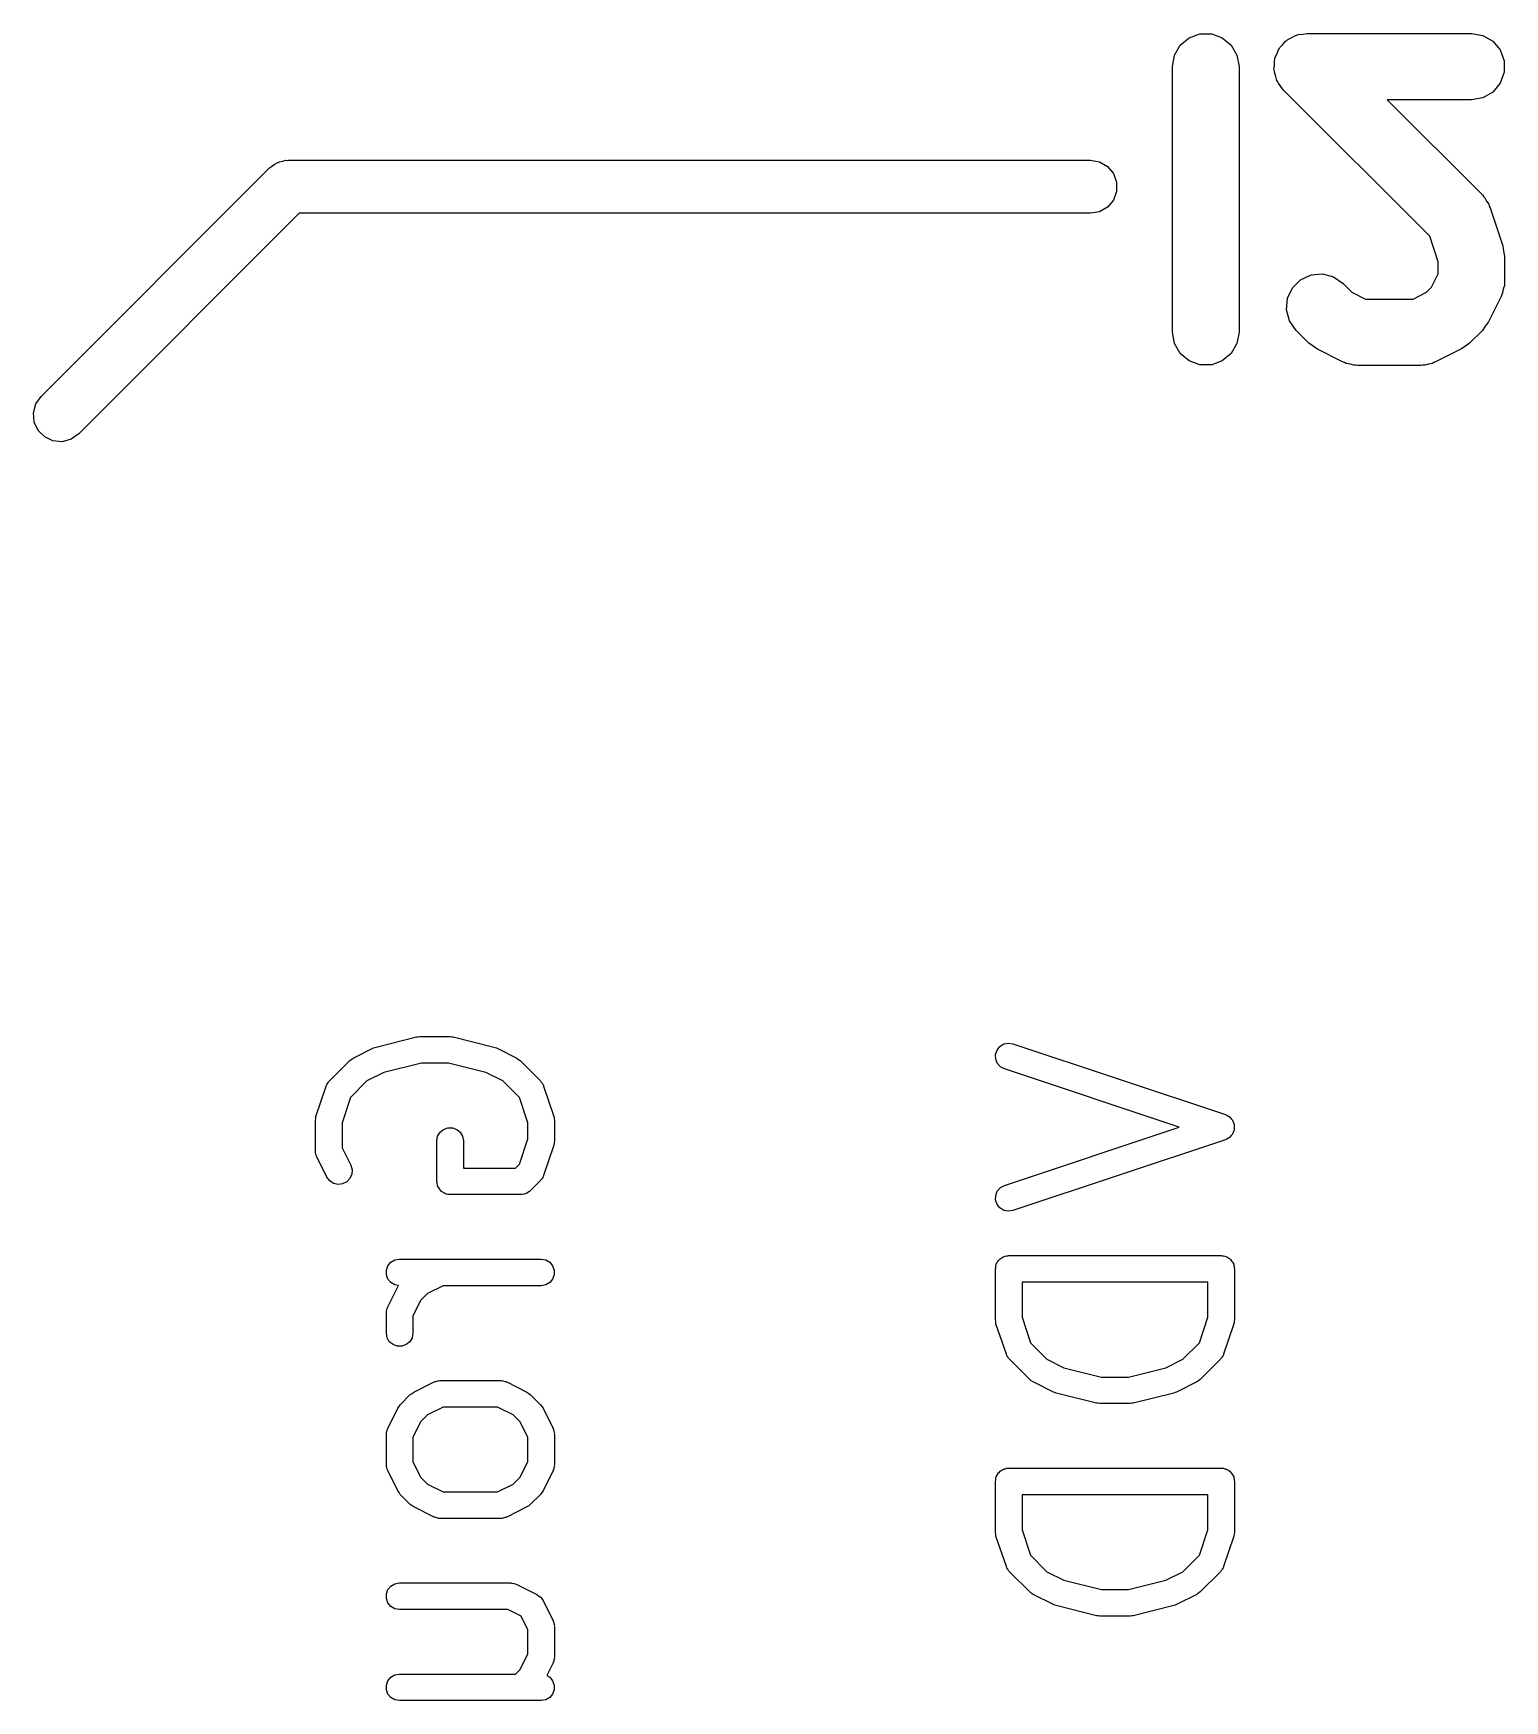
# Model space of a CAD drawing. Extents: x 91.3 to 189.8, y -113.5 to -60.4.
# Drawn here: x 127.52 to 133.06, y -66.69 to -60.41 of the extents above; entities that cross this region are included whole.
import ezdxf

# ---------------------------------------------------------------- set-up
doc = ezdxf.new("R2010")
doc.units = 0
doc.header["$MEASUREMENT"] = 0
doc.layers.add('BLACK', color=7, linetype='CONTINUOUS')

msp = doc.modelspace()

# ---------------------------------------------------------------- linework, layer by layer
at = {"layer": 'Black'}
for p, q in [((131.838, -60.4573), (131.871, -60.4294)), ((131.871, -60.4294), (131.912, -60.4145)), ((131.912, -60.4145), (131.956, -60.4145)), ((131.956, -60.4145), (131.996, -60.4294)), ((131.996, -60.4294), (132.03, -60.4573)), ((132.239, -60.4391), (132.243, -60.4352)), ((132.243, -60.4352), (132.258, -60.4283)), ((132.258, -60.4283), (132.272, -60.4202)), ((132.272, -60.4202), (132.277, -60.4192)), ((132.277, -60.4192), (132.282, -60.4169)), ((132.282, -60.4169), (132.299, -60.4155)), ((132.299, -60.4155), (132.315, -60.4126)), ((132.315, -60.4126), (132.934, -60.4126)), ((132.934, -60.4126), (132.977, -60.4202)), ((132.977, -60.4202), (133.014, -60.4419)), ((131.809, -60.5376), (131.816, -60.4949)), ((131.816, -60.4949), (131.838, -60.4573)), ((132.03, -60.4573), (132.051, -60.4949)), ((132.051, -60.4949), (132.059, -60.5376)), ((132.194, -60.5053), (132.201, -60.4905)), ((132.201, -60.4905), (132.207, -60.4751)), ((132.207, -60.4751), (132.21, -60.4709)), ((132.21, -60.4709), (132.212, -60.4659)), ((132.212, -60.4659), (132.224, -60.4544)), ((132.224, -60.4544), (132.234, -60.4419)), ((132.234, -60.4419), (132.239, -60.4391)), ((133.014, -60.4419), (133.042, -60.4751)), ((133.042, -60.4751), (133.057, -60.5159)), ((131.809, -61.5376), (131.809, -60.5376)), ((132.059, -60.5376), (132.059, -61.5376)), ((132.19, -60.5485), (132.192, -60.5322)), ((132.192, -60.5538), (132.19, -60.5485)), ((132.192, -60.5159), (132.194, -60.5107)), ((132.192, -60.5322), (132.192, -60.5159)), ((132.192, -60.5593), (132.192, -60.5538)), ((132.197, -60.5747), (132.192, -60.5593)), ((132.194, -60.5107), (132.194, -60.5053)), ((133.057, -60.5593), (133.042, -60.6001)), ((133.057, -60.5159), (133.057, -60.5593)), ((132.201, -60.5904), (132.197, -60.5747)), ((132.205, -60.595), (132.201, -60.5904)), ((132.207, -60.6001), (132.205, -60.595)), ((132.217, -60.6126), (132.207, -60.6001)), ((132.226, -60.626), (132.217, -60.6126)), ((132.777, -61.1766), (132.226, -60.626)), ((133.042, -60.6001), (133.014, -60.6334)), ((132.934, -60.6626), (132.617, -60.6626)), ((132.617, -60.6626), (132.975, -61.0207)), ((132.977, -60.6551), (132.934, -60.6626)), ((133.014, -60.6334), (132.977, -60.6551)), ((127.549, -61.7793), (128.409, -60.9193)), ((128.409, -60.9193), (128.413, -60.9168)), ((128.413, -60.9168), (128.416, -60.9134)), ((128.416, -60.9134), (128.427, -60.9069)), ((128.427, -60.9069), (128.438, -60.8994)), ((128.438, -60.8994), (128.442, -60.8982)), ((128.442, -60.8982), (128.446, -60.896)), ((128.446, -60.896), (128.459, -60.8938)), ((128.459, -60.8938), (128.471, -60.8904)), ((128.471, -60.8904), (128.476, -60.8908)), ((128.476, -60.8908), (128.48, -60.89)), ((128.48, -60.89), (131.5, -60.89)), ((131.5, -60.89), (131.534, -60.896)), ((131.534, -60.896), (131.564, -60.9134)), ((131.564, -60.9134), (131.587, -60.94)), ((131.587, -60.94), (131.598, -60.9726)), ((131.598, -60.9726), (131.598, -61.0074)), ((131.587, -61.04), (131.564, -61.0666)), ((131.598, -61.0074), (131.587, -61.04)), ((132.975, -61.0207), (132.979, -61.0266)), ((132.979, -61.0266), (132.984, -61.0313)), ((132.984, -61.0313), (132.991, -61.0442)), ((132.991, -61.0442), (132.999, -61.0562)), ((132.999, -61.0562), (133.001, -61.0632)), ((133.001, -61.0632), (133.005, -61.0695)), ((128.521, -61.09), (127.691, -61.9207)), ((131.5, -61.09), (128.521, -61.09)), ((131.534, -61.084), (131.5, -61.09)), ((131.564, -61.0666), (131.534, -61.084)), ((133.005, -61.0695), (133.052, -61.2124)), ((132.809, -61.2722), (132.777, -61.1766)), ((133.052, -61.2124), (133.055, -61.2322)), ((133.055, -61.2322), (133.059, -61.2519)), ((133.059, -61.2519), (133.059, -61.3471)), ((132.809, -61.3176), (132.809, -61.2722)), ((132.242, -61.41), (132.26, -61.3707)), ((132.26, -61.3707), (132.291, -61.34)), ((132.291, -61.34), (132.33, -61.3216)), ((132.33, -61.3216), (132.373, -61.3179)), ((132.373, -61.3179), (132.415, -61.3291)), ((132.415, -61.3291), (132.451, -61.354)), ((132.451, -61.354), (132.484, -61.3873)), ((132.765, -61.3873), (132.783, -61.3683)), ((132.783, -61.3683), (132.809, -61.3176)), ((133.054, -61.3755), (133.051, -61.3899)), ((133.058, -61.3614), (133.054, -61.3755)), ((133.059, -61.3471), (133.058, -61.3542)), ((133.058, -61.3542), (133.058, -61.3614)), ((132.238, -61.4533), (132.242, -61.41)), ((132.484, -61.3873), (132.535, -61.4126)), ((132.535, -61.4126), (132.714, -61.4126)), ((132.714, -61.4126), (132.765, -61.3873)), ((133.046, -61.403), (132.998, -61.4983)), ((133.048, -61.3961), (133.046, -61.403)), ((133.051, -61.3899), (133.048, -61.3961)), ((132.249, -61.4952), (132.238, -61.4533)), ((132.274, -61.5308), (132.249, -61.4952)), ((132.998, -61.4983), (132.986, -61.5144)), ((131.816, -61.5804), (131.809, -61.5376)), ((132.059, -61.5376), (132.051, -61.5804)), ((132.322, -61.5784), (132.274, -61.5308)), ((132.975, -61.5308), (132.927, -61.5784)), ((132.986, -61.5144), (132.975, -61.5308)), ((131.838, -61.618), (131.816, -61.5804)), ((131.871, -61.6459), (131.838, -61.618)), ((132.03, -61.618), (131.996, -61.6459)), ((132.051, -61.5804), (132.03, -61.618)), ((132.338, -61.5899), (132.322, -61.5784)), ((132.354, -61.6018), (132.338, -61.5899)), ((132.449, -61.6494), (132.354, -61.6018)), ((132.894, -61.6018), (132.799, -61.6494)), ((132.911, -61.5899), (132.894, -61.6018)), ((132.927, -61.5784), (132.911, -61.5899)), ((131.912, -61.6607), (131.871, -61.6459)), ((131.956, -61.6607), (131.912, -61.6607)), ((131.996, -61.6459), (131.956, -61.6607)), ((132.456, -61.6515), (132.449, -61.6494)), ((132.462, -61.6551), (132.456, -61.6515)), ((132.477, -61.6576), (132.462, -61.6551)), ((132.491, -61.6618), (132.477, -61.6576)), ((132.498, -61.6614), (132.491, -61.6618)), ((132.505, -61.6626), (132.498, -61.6614)), ((132.743, -61.6626), (132.505, -61.6626)), ((132.75, -61.6614), (132.743, -61.6626)), ((132.758, -61.6618), (132.75, -61.6614)), ((132.772, -61.6576), (132.758, -61.6618)), ((132.786, -61.6551), (132.772, -61.6576)), ((132.792, -61.6515), (132.786, -61.6551)), ((132.799, -61.6494), (132.792, -61.6515)), ((127.52, -61.8413), (127.529, -61.8077)), ((127.529, -61.8077), (127.549, -61.7793)), ((127.523, -61.8759), (127.52, -61.8413)), ((127.538, -61.9074), (127.523, -61.8759)), ((127.563, -61.9319), (127.538, -61.9074)), ((127.594, -61.9466), (127.563, -61.9319)), ((127.662, -61.9406), (127.629, -61.9496)), ((127.691, -61.9207), (127.662, -61.9406)), ((127.629, -61.9496), (127.594, -61.9466)), ((128.81, -64.2282), (128.963, -64.1901)), ((128.963, -64.1901), (128.969, -64.1896)), ((128.969, -64.1896), (128.975, -64.1886)), ((128.975, -64.1886), (129.089, -64.1886)), ((129.089, -64.1886), (129.095, -64.1896)), ((129.095, -64.1896), (129.101, -64.1901)), ((129.101, -64.1901), (129.254, -64.2282)), ((128.724, -64.27), (128.8, -64.2319)), ((128.8, -64.2319), (128.805, -64.2304)), ((128.805, -64.2304), (128.81, -64.2282)), ((129.254, -64.2282), (129.259, -64.2304)), ((129.259, -64.2304), (129.264, -64.2319)), ((129.264, -64.2319), (129.34, -64.27)), ((131.142, -64.256), (131.148, -64.2395)), ((131.143, -64.2734), (131.142, -64.256)), ((131.148, -64.2395), (131.159, -64.2259)), ((131.159, -64.2259), (131.174, -64.2168)), ((131.174, -64.2168), (131.191, -64.2134)), ((131.191, -64.2134), (131.208, -64.2159)), ((131.208, -64.2159), (132.008, -64.4826)), ((128.635, -64.3556), (128.711, -64.2794)), ((128.711, -64.2794), (128.717, -64.2748)), ((128.717, -64.2748), (128.724, -64.27)), ((128.84, -64.3238), (128.776, -64.3559)), ((128.981, -64.2886), (128.84, -64.3238)), ((129.083, -64.2886), (128.981, -64.2886)), ((129.224, -64.3238), (129.083, -64.2886)), ((129.288, -64.3559), (129.224, -64.3238)), ((129.34, -64.27), (129.346, -64.2748)), ((129.346, -64.2748), (129.353, -64.2794)), ((129.353, -64.2794), (129.429, -64.3556)), ((131.149, -64.2895), (131.143, -64.2734)), ((131.161, -64.3025), (131.149, -64.2895)), ((131.176, -64.3108), (131.161, -64.3025)), ((131.834, -64.53), (131.176, -64.3108)), ((128.584, -64.4894), (128.623, -64.3751)), ((128.623, -64.3751), (128.624, -64.3726)), ((128.624, -64.3726), (128.625, -64.3698)), ((128.625, -64.3698), (128.628, -64.365)), ((128.628, -64.365), (128.631, -64.3599)), ((128.631, -64.3599), (128.633, -64.358)), ((128.633, -64.358), (128.635, -64.3556)), ((128.776, -64.3559), (128.714, -64.418)), ((129.35, -64.418), (129.288, -64.3559)), ((129.429, -64.3556), (129.431, -64.358)), ((129.431, -64.358), (129.433, -64.3599)), ((129.433, -64.3599), (129.436, -64.365)), ((129.436, -64.365), (129.439, -64.3698)), ((129.439, -64.3698), (129.44, -64.3726)), ((129.44, -64.3726), (129.441, -64.3751)), ((129.441, -64.3751), (129.479, -64.4894)), ((128.714, -64.418), (128.682, -64.5134)), ((129.382, -64.5134), (129.35, -64.418)), ((128.582, -64.5052), (128.583, -64.4973)), ((128.582, -64.6195), (128.582, -64.5052)), ((128.583, -64.4973), (128.584, -64.4894)), ((128.682, -64.5134), (128.682, -64.6077)), ((129.382, -64.5733), (129.382, -64.5134)), ((129.479, -64.4894), (129.481, -64.4973)), ((129.481, -64.4973), (129.482, -64.5052)), ((129.482, -64.5052), (129.482, -64.5814)), ((132.008, -64.4826), (132.009, -64.4832)), ((132.009, -64.4832), (132.01, -64.4835)), ((132.01, -64.4835), (132.017, -64.4873)), ((132.017, -64.4873), (132.023, -64.4908)), ((132.023, -64.4908), (132.024, -64.4919)), ((132.024, -64.4919), (132.025, -64.4926)), ((132.025, -64.4926), (132.03, -64.4983)), ((132.03, -64.4983), (132.035, -64.5038)), ((132.035, -64.5038), (132.035, -64.5051)), ((132.035, -64.5051), (132.036, -64.5062)), ((132.036, -64.5062), (132.038, -64.5132)), ((132.038, -64.5132), (132.041, -64.52)), ((129.039, -64.5814), (129.042, -64.5643)), ((129.042, -64.5643), (129.051, -64.5493)), ((129.051, -64.5493), (129.064, -64.5381)), ((129.064, -64.5381), (129.08, -64.5322)), ((129.08, -64.5322), (129.098, -64.5322)), ((129.098, -64.5322), (129.114, -64.5381)), ((129.114, -64.5381), (129.127, -64.5493)), ((129.127, -64.5493), (129.136, -64.5643)), ((129.136, -64.5643), (129.139, -64.5814)), ((129.35, -64.6687), (129.382, -64.5733)), ((131.176, -64.7492), (131.834, -64.53)), ((132.008, -64.5774), (131.208, -64.8441)), ((132.009, -64.5768), (132.008, -64.5774)), ((132.01, -64.5765), (132.009, -64.5768)), ((132.017, -64.5727), (132.01, -64.5765)), ((132.023, -64.5692), (132.017, -64.5727)), ((132.024, -64.5681), (132.023, -64.5692)), ((132.025, -64.5674), (132.024, -64.5681)), ((132.03, -64.5617), (132.025, -64.5674)), ((132.035, -64.5562), (132.03, -64.5617)), ((132.036, -64.5538), (132.035, -64.5549)), ((132.035, -64.5549), (132.035, -64.5562)), ((132.038, -64.5468), (132.036, -64.5538)), ((132.041, -64.54), (132.038, -64.5468)), ((132.041, -64.52), (132.041, -64.5214)), ((132.041, -64.5214), (132.041, -64.5227)), ((132.041, -64.5227), (132.041, -64.53)), ((132.041, -64.53), (132.041, -64.5373)), ((132.041, -64.5373), (132.041, -64.5386)), ((132.041, -64.5386), (132.041, -64.54)), ((128.582, -64.6224), (128.582, -64.6195)), ((128.582, -64.6252), (128.582, -64.6224)), ((128.584, -64.6308), (128.582, -64.6252)), ((128.585, -64.6366), (128.584, -64.6308)), ((128.586, -64.6391), (128.585, -64.6366)), ((128.587, -64.6419), (128.586, -64.6391)), ((128.625, -64.7181), (128.587, -64.6419)), ((128.682, -64.6077), (128.715, -64.6734)), ((129.039, -64.7338), (129.039, -64.5814)), ((129.139, -64.5814), (129.139, -64.6838)), ((129.479, -64.5972), (129.441, -64.7115)), ((129.481, -64.5893), (129.479, -64.5972)), ((129.482, -64.5814), (129.481, -64.5893)), ((128.715, -64.6734), (128.72, -64.69)), ((128.72, -64.69), (128.719, -64.7073)), ((129.139, -64.6838), (129.335, -64.6838)), ((129.335, -64.6838), (129.35, -64.6687)), ((128.636, -64.732), (128.625, -64.7181)), ((128.65, -64.7416), (128.636, -64.732)), ((128.667, -64.7456), (128.65, -64.7416)), ((128.684, -64.7436), (128.667, -64.7456)), ((128.7, -64.7359), (128.684, -64.7436)), ((128.712, -64.7233), (128.7, -64.7359)), ((128.719, -64.7073), (128.712, -64.7233)), ((129.04, -64.7381), (129.039, -64.7338)), ((129.04, -64.7425), (129.04, -64.7381)), ((129.041, -64.7466), (129.04, -64.7425)), ((129.042, -64.7509), (129.041, -64.7466)), ((129.044, -64.7547), (129.042, -64.7509)), ((129.046, -64.7588), (129.044, -64.7547)), ((129.049, -64.7622), (129.046, -64.7588)), ((129.051, -64.7659), (129.049, -64.7622)), ((129.054, -64.7688), (129.051, -64.7659)), ((129.429, -64.7311), (129.391, -64.7692)), ((129.431, -64.7287), (129.429, -64.7311)), ((129.433, -64.7268), (129.431, -64.7287)), ((129.436, -64.7216), (129.433, -64.7268)), ((129.439, -64.7168), (129.436, -64.7216)), ((129.44, -64.7141), (129.439, -64.7168)), ((129.441, -64.7115), (129.44, -64.7141)), ((131.149, -64.7705), (131.161, -64.7575)), ((131.161, -64.7575), (131.176, -64.7492)), ((129.057, -64.7721), (129.054, -64.7688)), ((129.061, -64.7743), (129.057, -64.7721)), ((129.064, -64.7771), (129.061, -64.7743)), ((129.068, -64.7786), (129.064, -64.7771)), ((129.072, -64.7808), (129.068, -64.7786)), ((129.076, -64.7816), (129.072, -64.7808)), ((129.08, -64.783), (129.076, -64.7816)), ((129.085, -64.783), (129.08, -64.783)), ((129.089, -64.7838), (129.085, -64.783)), ((129.356, -64.7838), (129.089, -64.7838)), ((129.358, -64.7834), (129.356, -64.7838)), ((129.36, -64.7836), (129.358, -64.7834)), ((129.366, -64.7819), (129.36, -64.7836)), ((129.373, -64.7808), (129.366, -64.7819)), ((129.375, -64.7797), (129.373, -64.7808)), ((129.377, -64.7791), (129.375, -64.7797)), ((129.382, -64.7754), (129.377, -64.7791)), ((129.388, -64.7721), (129.382, -64.7754)), ((129.389, -64.7704), (129.388, -64.7721)), ((129.391, -64.7692), (129.389, -64.7704)), ((131.142, -64.804), (131.143, -64.7866)), ((131.148, -64.8205), (131.142, -64.804)), ((131.143, -64.7866), (131.149, -64.7705)), ((131.159, -64.8341), (131.148, -64.8205)), ((131.174, -64.8432), (131.159, -64.8341)), ((131.191, -64.8466), (131.174, -64.8432)), ((131.208, -64.8441), (131.191, -64.8466)), ((131.167, -65.02), (131.171, -65.0185)), ((131.171, -65.0185), (131.175, -65.0163)), ((131.175, -65.0163), (131.179, -65.0156)), ((131.179, -65.0156), (131.183, -65.0141)), ((131.183, -65.0141), (131.188, -65.0141)), ((131.188, -65.0141), (131.192, -65.0133)), ((131.192, -65.0133), (131.992, -65.0133)), ((131.992, -65.0133), (131.996, -65.0141)), ((131.996, -65.0141), (132.001, -65.0141)), ((132.001, -65.0141), (132.005, -65.0156)), ((132.005, -65.0156), (132.009, -65.0163)), ((132.009, -65.0163), (132.013, -65.0185)), ((132.013, -65.0185), (132.017, -65.02)), ((128.849, -65.068), (128.855, -65.0517)), ((128.849, -65.0853), (128.849, -65.068)), ((128.855, -65.0517), (128.866, -65.0384)), ((128.866, -65.0384), (128.881, -65.0297)), ((128.881, -65.0297), (128.899, -65.0267)), ((128.899, -65.0267), (129.432, -65.0267)), ((129.432, -65.0267), (129.449, -65.0297)), ((129.449, -65.0297), (129.464, -65.0384)), ((129.464, -65.0384), (129.475, -65.0517)), ((129.475, -65.0517), (129.481, -65.068)), ((129.481, -65.068), (129.481, -65.0853)), ((131.142, -65.0633), (131.143, -65.059)), ((131.142, -65.2538), (131.142, -65.0633)), ((131.143, -65.0547), (131.144, -65.0505)), ((131.143, -65.059), (131.143, -65.0547)), ((131.144, -65.0505), (131.145, -65.0462)), ((131.145, -65.0462), (131.147, -65.0424)), ((131.147, -65.0424), (131.149, -65.0383)), ((131.149, -65.0383), (131.151, -65.035)), ((131.151, -65.035), (131.154, -65.0312)), ((131.154, -65.0312), (131.157, -65.0284)), ((131.157, -65.0284), (131.16, -65.025)), ((131.16, -65.025), (131.164, -65.0228)), ((131.164, -65.0228), (131.167, -65.02)), ((132.017, -65.02), (132.02, -65.0228)), ((132.02, -65.0228), (132.024, -65.025)), ((132.024, -65.025), (132.027, -65.0284)), ((132.027, -65.0284), (132.03, -65.0312)), ((132.03, -65.0312), (132.032, -65.035)), ((132.032, -65.035), (132.035, -65.0383)), ((132.035, -65.0383), (132.037, -65.0424)), ((132.037, -65.0424), (132.039, -65.0462)), ((132.039, -65.0462), (132.04, -65.0505)), ((132.04, -65.0505), (132.041, -65.0547)), ((132.041, -65.0547), (132.041, -65.059)), ((132.041, -65.059), (132.042, -65.0633)), ((132.042, -65.0633), (132.042, -65.2538)), ((128.855, -65.1017), (128.849, -65.0853)), ((128.854, -65.2067), (128.892, -65.1305)), ((128.866, -65.115), (128.855, -65.1017)), ((128.881, -65.1237), (128.866, -65.115)), ((128.895, -65.1261), (128.881, -65.1237)), ((128.892, -65.1305), (128.895, -65.1261)), ((129.063, -65.1267), (129.004, -65.1559)), ((129.432, -65.1267), (129.063, -65.1267)), ((129.449, -65.1237), (129.432, -65.1267)), ((129.464, -65.115), (129.449, -65.1237)), ((129.475, -65.1017), (129.464, -65.115)), ((129.481, -65.0853), (129.475, -65.1017)), ((131.242, -65.1133), (131.242, -65.2457)), ((131.942, -65.1133), (131.242, -65.1133)), ((131.942, -65.2457), (131.942, -65.1133)), ((128.853, -65.2094), (128.854, -65.2067)), ((128.978, -65.1825), (128.949, -65.2408)), ((129.004, -65.1559), (128.978, -65.1825)), ((128.849, -65.2233), (128.851, -65.2177)), ((128.849, -65.2262), (128.849, -65.2233)), ((128.849, -65.229), (128.849, -65.2262)), ((128.849, -65.3052), (128.849, -65.229)), ((128.851, -65.2177), (128.852, -65.2119)), ((128.852, -65.2119), (128.853, -65.2094)), ((128.949, -65.2408), (128.949, -65.3052)), ((131.143, -65.2617), (131.142, -65.2538)), ((131.144, -65.2696), (131.143, -65.2617)), ((131.183, -65.3839), (131.144, -65.2696)), ((131.242, -65.2457), (131.274, -65.3411)), ((131.91, -65.3411), (131.942, -65.2457)), ((132.039, -65.2696), (132.001, -65.3839)), ((132.041, -65.2617), (132.039, -65.2696)), ((132.042, -65.2538), (132.041, -65.2617)), ((128.852, -65.3223), (128.849, -65.3052)), ((128.86, -65.3374), (128.852, -65.3223)), ((128.946, -65.3223), (128.937, -65.3374)), ((128.949, -65.3052), (128.946, -65.3223)), ((128.874, -65.3485), (128.86, -65.3374)), ((128.89, -65.3545), (128.874, -65.3485)), ((128.907, -65.3545), (128.89, -65.3545)), ((128.924, -65.3485), (128.907, -65.3545)), ((128.937, -65.3374), (128.924, -65.3485)), ((131.184, -65.3864), (131.183, -65.3839)), ((131.185, -65.3892), (131.184, -65.3864)), ((131.188, -65.394), (131.185, -65.3892)), ((131.191, -65.3992), (131.188, -65.394)), ((131.274, -65.3411), (131.336, -65.4032)), ((131.848, -65.4032), (131.91, -65.3411)), ((131.996, -65.394), (131.993, -65.3992)), ((131.999, -65.3892), (131.996, -65.394)), ((132, -65.3864), (131.999, -65.3892)), ((132.001, -65.3839), (132, -65.3864)), ((131.193, -65.4011), (131.191, -65.3992)), ((131.195, -65.4034), (131.193, -65.4011)), ((131.271, -65.4796), (131.195, -65.4034)), ((131.336, -65.4032), (131.4, -65.4352)), ((131.4, -65.4352), (131.541, -65.4705)), ((131.643, -65.4705), (131.784, -65.4352)), ((131.784, -65.4352), (131.848, -65.4032)), ((131.989, -65.4035), (131.913, -65.4796)), ((131.991, -65.4011), (131.989, -65.4035)), ((131.993, -65.3992), (131.991, -65.4011)), ((128.952, -65.5272), (129.029, -65.4891)), ((129.029, -65.4891), (129.031, -65.4883)), ((129.031, -65.4883), (129.034, -65.4868)), ((129.034, -65.4868), (129.04, -65.4858)), ((129.04, -65.4858), (129.045, -65.4841)), ((129.045, -65.4841), (129.048, -65.4843)), ((129.048, -65.4843), (129.051, -65.4838)), ((129.051, -65.4838), (129.28, -65.4838)), ((129.28, -65.4838), (129.282, -65.4843)), ((129.282, -65.4843), (129.285, -65.4841)), ((129.285, -65.4841), (129.291, -65.4858)), ((129.291, -65.4858), (129.297, -65.4868)), ((129.297, -65.4868), (129.299, -65.4883)), ((129.299, -65.4883), (129.302, -65.4891)), ((129.302, -65.4891), (129.378, -65.5272)), ((131.277, -65.4842), (131.271, -65.4796)), ((131.284, -65.489), (131.277, -65.4842)), ((131.36, -65.5271), (131.284, -65.489)), ((131.541, -65.4705), (131.643, -65.4705)), ((131.9, -65.489), (131.824, -65.5271)), ((131.906, -65.4842), (131.9, -65.489)), ((131.913, -65.4796), (131.906, -65.4842)), ((128.892, -65.5876), (128.897, -65.5812)), ((128.897, -65.5812), (128.901, -65.5746)), ((128.901, -65.5746), (128.939, -65.5365)), ((128.939, -65.5365), (128.946, -65.532)), ((128.946, -65.532), (128.952, -65.5272)), ((129.063, -65.5838), (129.004, -65.613)), ((129.268, -65.5838), (129.063, -65.5838)), ((129.326, -65.613), (129.268, -65.5838)), ((129.378, -65.5272), (129.385, -65.5319)), ((129.385, -65.5319), (129.391, -65.5365)), ((129.391, -65.5365), (129.429, -65.5746)), ((129.429, -65.5746), (129.434, -65.5812)), ((129.434, -65.5812), (129.439, -65.5876)), ((131.365, -65.5287), (131.36, -65.5271)), ((131.37, -65.5309), (131.365, -65.5287)), ((131.523, -65.569), (131.37, -65.5309)), ((131.529, -65.5694), (131.523, -65.569)), ((131.535, -65.5705), (131.529, -65.5694)), ((131.649, -65.5705), (131.535, -65.5705)), ((131.655, -65.5694), (131.649, -65.5705)), ((131.661, -65.569), (131.655, -65.5694)), ((131.814, -65.5309), (131.661, -65.569)), ((131.819, -65.5287), (131.814, -65.5309)), ((131.824, -65.5271), (131.819, -65.5287)), ((128.854, -65.6638), (128.892, -65.5876)), ((128.978, -65.6396), (128.949, -65.698)), ((129.004, -65.613), (128.978, -65.6396)), ((129.353, -65.6396), (129.326, -65.613)), ((129.382, -65.698), (129.353, -65.6396)), ((129.439, -65.5876), (129.477, -65.6638)), ((128.849, -65.6805), (128.851, -65.6749)), ((128.849, -65.6833), (128.849, -65.6805)), ((128.849, -65.6862), (128.849, -65.6833)), ((128.849, -65.8005), (128.849, -65.6862)), ((128.851, -65.6749), (128.852, -65.6691)), ((128.852, -65.6691), (128.853, -65.6666)), ((128.853, -65.6666), (128.854, -65.6638)), ((128.949, -65.698), (128.949, -65.7887)), ((129.382, -65.7887), (129.382, -65.698)), ((129.477, -65.6638), (129.477, -65.6666)), ((129.477, -65.6666), (129.479, -65.6691)), ((129.479, -65.6691), (129.48, -65.6749)), ((129.48, -65.6749), (129.482, -65.6805)), ((129.482, -65.6805), (129.481, -65.6834)), ((129.481, -65.6834), (129.482, -65.6862)), ((129.482, -65.6862), (129.482, -65.8005)), ((128.849, -65.8033), (128.849, -65.8005)), ((128.849, -65.8062), (128.849, -65.8033)), ((128.851, -65.8118), (128.849, -65.8062)), ((128.852, -65.8176), (128.851, -65.8118)), ((128.853, -65.8201), (128.852, -65.8176)), ((128.854, -65.8228), (128.853, -65.8201)), ((128.892, -65.899), (128.854, -65.8228)), ((128.949, -65.7887), (128.978, -65.847)), ((129.353, -65.847), (129.382, -65.7887)), ((129.477, -65.8228), (129.439, -65.899)), ((129.479, -65.8176), (129.477, -65.8201)), ((129.477, -65.8201), (129.477, -65.8228)), ((129.48, -65.8118), (129.479, -65.8176)), ((129.482, -65.8062), (129.48, -65.8118)), ((129.482, -65.8005), (129.481, -65.8033)), ((129.481, -65.8033), (129.482, -65.8062)), ((131.149, -65.8383), (131.151, -65.835)), ((131.151, -65.835), (131.154, -65.8312)), ((131.154, -65.8312), (131.157, -65.8284)), ((131.157, -65.8284), (131.16, -65.825)), ((131.16, -65.825), (131.164, -65.8228)), ((131.164, -65.8228), (131.167, -65.82)), ((131.167, -65.82), (131.171, -65.8185)), ((131.171, -65.8185), (131.175, -65.8163)), ((131.175, -65.8163), (131.179, -65.8156)), ((131.179, -65.8156), (131.183, -65.8141)), ((131.183, -65.8141), (131.188, -65.8141)), ((131.188, -65.8141), (131.192, -65.8133)), ((131.192, -65.8133), (131.992, -65.8133)), ((131.992, -65.8133), (131.996, -65.8141)), ((131.996, -65.8141), (132.001, -65.8141)), ((132.001, -65.8141), (132.005, -65.8156)), ((132.005, -65.8156), (132.009, -65.8163)), ((132.009, -65.8163), (132.013, -65.8185)), ((132.013, -65.8185), (132.017, -65.82)), ((132.017, -65.82), (132.02, -65.8228)), ((132.02, -65.8228), (132.024, -65.825)), ((132.024, -65.825), (132.027, -65.8284)), ((132.027, -65.8284), (132.03, -65.8312)), ((132.03, -65.8312), (132.032, -65.835)), ((132.032, -65.835), (132.035, -65.8383)), ((128.978, -65.847), (129.004, -65.8737)), ((129.004, -65.8737), (129.063, -65.9029)), ((129.268, -65.9029), (129.326, -65.8737)), ((129.326, -65.8737), (129.353, -65.847)), ((131.142, -65.8633), (131.143, -65.859)), ((131.142, -66.0538), (131.142, -65.8633)), ((131.143, -65.8547), (131.144, -65.8505)), ((131.143, -65.859), (131.143, -65.8547)), ((131.144, -65.8505), (131.145, -65.8462)), ((131.145, -65.8462), (131.147, -65.8424)), ((131.147, -65.8424), (131.149, -65.8383)), ((132.035, -65.8383), (132.037, -65.8424)), ((132.037, -65.8424), (132.039, -65.8462)), ((132.039, -65.8462), (132.04, -65.8505)), ((132.04, -65.8505), (132.041, -65.8547)), ((132.041, -65.8547), (132.041, -65.859)), ((132.041, -65.859), (132.042, -65.8633)), ((132.042, -65.8633), (132.042, -66.0538)), ((128.897, -65.9055), (128.892, -65.899)), ((128.901, -65.912), (128.897, -65.9055)), ((128.939, -65.9501), (128.901, -65.912)), ((128.946, -65.9547), (128.939, -65.9501)), ((128.952, -65.9595), (128.946, -65.9547)), ((129.029, -65.9976), (128.952, -65.9595)), ((129.063, -65.9029), (129.268, -65.9029)), ((129.378, -65.9595), (129.302, -65.9976)), ((129.385, -65.9547), (129.378, -65.9595)), ((129.391, -65.9501), (129.385, -65.9547)), ((129.429, -65.912), (129.391, -65.9501)), ((129.434, -65.9055), (129.429, -65.912)), ((129.439, -65.899), (129.434, -65.9055)), ((131.242, -65.9133), (131.242, -66.0457)), ((131.942, -65.9133), (131.242, -65.9133)), ((131.942, -66.0457), (131.942, -65.9133)), ((129.031, -65.9984), (129.029, -65.9976)), ((129.034, -65.9998), (129.031, -65.9984)), ((129.04, -66.0009), (129.034, -65.9998)), ((129.045, -66.0025), (129.04, -66.0009)), ((129.048, -66.0024), (129.045, -66.0025)), ((129.051, -66.0029), (129.048, -66.0024)), ((129.28, -66.0029), (129.051, -66.0029)), ((129.282, -66.0024), (129.28, -66.0029)), ((129.285, -66.0025), (129.282, -66.0024)), ((129.291, -66.0009), (129.285, -66.0025)), ((129.297, -65.9998), (129.291, -66.0009)), ((129.299, -65.9984), (129.297, -65.9998)), ((129.302, -65.9976), (129.299, -65.9984)), ((131.143, -66.0617), (131.142, -66.0538)), ((131.144, -66.0696), (131.143, -66.0617)), ((131.183, -66.1839), (131.144, -66.0696)), ((131.242, -66.0457), (131.274, -66.1411)), ((131.91, -66.1411), (131.942, -66.0457)), ((132.039, -66.0696), (132.001, -66.1839)), ((132.041, -66.0617), (132.039, -66.0696)), ((132.042, -66.0538), (132.041, -66.0617)), ((131.274, -66.1411), (131.336, -66.2032)), ((131.848, -66.2032), (131.91, -66.1411)), ((131.184, -66.1864), (131.183, -66.1839)), ((131.185, -66.1892), (131.184, -66.1864)), ((131.188, -66.194), (131.185, -66.1892)), ((131.191, -66.1992), (131.188, -66.194)), ((131.193, -66.2011), (131.191, -66.1992)), ((131.195, -66.2035), (131.193, -66.2011)), ((131.271, -66.2796), (131.195, -66.2035)), ((131.336, -66.2032), (131.4, -66.2352)), ((131.784, -66.2352), (131.848, -66.2032)), ((131.989, -66.2035), (131.913, -66.2796)), ((131.991, -66.2011), (131.989, -66.2035)), ((131.993, -66.1992), (131.991, -66.2011)), ((131.996, -66.194), (131.993, -66.1992)), ((131.999, -66.1892), (131.996, -66.194)), ((132, -66.1864), (131.999, -66.1892)), ((132.001, -66.1839), (132, -66.1864)), ((128.849, -66.287), (128.855, -66.2707)), ((128.855, -66.2707), (128.866, -66.2574)), ((128.866, -66.2574), (128.881, -66.2487)), ((128.881, -66.2487), (128.899, -66.2457)), ((128.899, -66.2457), (129.318, -66.2457)), ((129.318, -66.2457), (129.32, -66.2462)), ((129.32, -66.2462), (129.323, -66.246)), ((129.323, -66.246), (129.329, -66.2477)), ((129.329, -66.2477), (129.335, -66.2487)), ((129.335, -66.2487), (129.337, -66.2502)), ((129.337, -66.2502), (129.34, -66.251)), ((129.34, -66.251), (129.416, -66.2891)), ((131.4, -66.2352), (131.541, -66.2705)), ((131.541, -66.2705), (131.643, -66.2705)), ((131.643, -66.2705), (131.784, -66.2352)), ((128.849, -66.3044), (128.849, -66.287)), ((128.855, -66.3207), (128.849, -66.3044)), ((128.866, -66.334), (128.855, -66.3207)), ((128.881, -66.3427), (128.866, -66.334)), ((129.416, -66.2891), (129.422, -66.2935)), ((129.422, -66.2935), (129.428, -66.2975)), ((129.428, -66.2975), (129.429, -66.2986)), ((129.429, -66.2986), (129.43, -66.2994)), ((129.43, -66.2994), (129.434, -66.3056)), ((129.434, -66.3056), (129.439, -66.3114)), ((129.439, -66.3114), (129.477, -66.3876)), ((131.277, -66.2842), (131.271, -66.2796)), ((131.284, -66.289), (131.277, -66.2842)), ((131.36, -66.3271), (131.284, -66.289)), ((131.365, -66.3287), (131.36, -66.3271)), ((131.37, -66.3309), (131.365, -66.3287)), ((131.523, -66.369), (131.37, -66.3309)), ((131.814, -66.3309), (131.661, -66.369)), ((131.819, -66.3287), (131.814, -66.3309)), ((131.824, -66.3271), (131.819, -66.3287)), ((131.9, -66.289), (131.824, -66.3271)), ((131.906, -66.2842), (131.9, -66.289)), ((131.913, -66.2796), (131.906, -66.2842)), ((128.899, -66.3457), (128.881, -66.3427)), ((129.306, -66.3457), (128.899, -66.3457)), ((129.357, -66.3711), (129.306, -66.3457)), ((129.382, -66.4218), (129.357, -66.3711)), ((129.477, -66.3876), (129.477, -66.3904)), ((129.477, -66.3904), (129.479, -66.3929)), ((129.479, -66.3929), (129.48, -66.3987)), ((129.48, -66.3987), (129.482, -66.4043)), ((131.529, -66.3694), (131.523, -66.369)), ((131.535, -66.3705), (131.529, -66.3694)), ((131.649, -66.3705), (131.535, -66.3705)), ((131.655, -66.3694), (131.649, -66.3705)), ((131.661, -66.369), (131.655, -66.3694)), ((129.382, -66.5125), (129.382, -66.4218)), ((129.482, -66.4043), (129.481, -66.4072)), ((129.481, -66.4072), (129.482, -66.41)), ((129.482, -66.41), (129.482, -66.5243)), ((129.353, -66.5709), (129.382, -66.5125)), ((129.482, -66.5243), (129.481, -66.5271)), ((129.335, -66.5886), (129.353, -66.5709)), ((129.477, -66.5466), (129.453, -66.5939)), ((129.479, -66.5414), (129.477, -66.5439)), ((129.477, -66.5439), (129.477, -66.5466)), ((129.48, -66.5356), (129.479, -66.5414)), ((129.482, -66.53), (129.48, -66.5356)), ((129.481, -66.5271), (129.482, -66.53)), ((128.849, -66.6299), (128.855, -66.6136)), ((128.849, -66.6473), (128.849, -66.6299)), ((128.855, -66.6636), (128.849, -66.6473)), ((128.855, -66.6136), (128.866, -66.6003)), ((128.866, -66.6003), (128.881, -66.5916)), ((128.881, -66.5916), (128.899, -66.5886)), ((128.899, -66.5886), (129.335, -66.5886)), ((129.453, -66.5939), (129.464, -66.6003)), ((129.464, -66.6003), (129.475, -66.6136)), ((129.475, -66.6136), (129.481, -66.6299)), ((129.481, -66.6473), (129.475, -66.6636)), ((129.481, -66.6299), (129.481, -66.6473)), ((128.866, -66.6769), (128.855, -66.6636)), ((128.881, -66.6856), (128.866, -66.6769)), ((128.899, -66.6886), (128.881, -66.6856)), ((129.432, -66.6886), (128.899, -66.6886)), ((129.449, -66.6856), (129.432, -66.6886)), ((129.464, -66.6769), (129.449, -66.6856)), ((129.475, -66.6636), (129.464, -66.6769))]:
    msp.add_line(p, q, dxfattribs=at)

doc.saveas('drawing.dxf')
